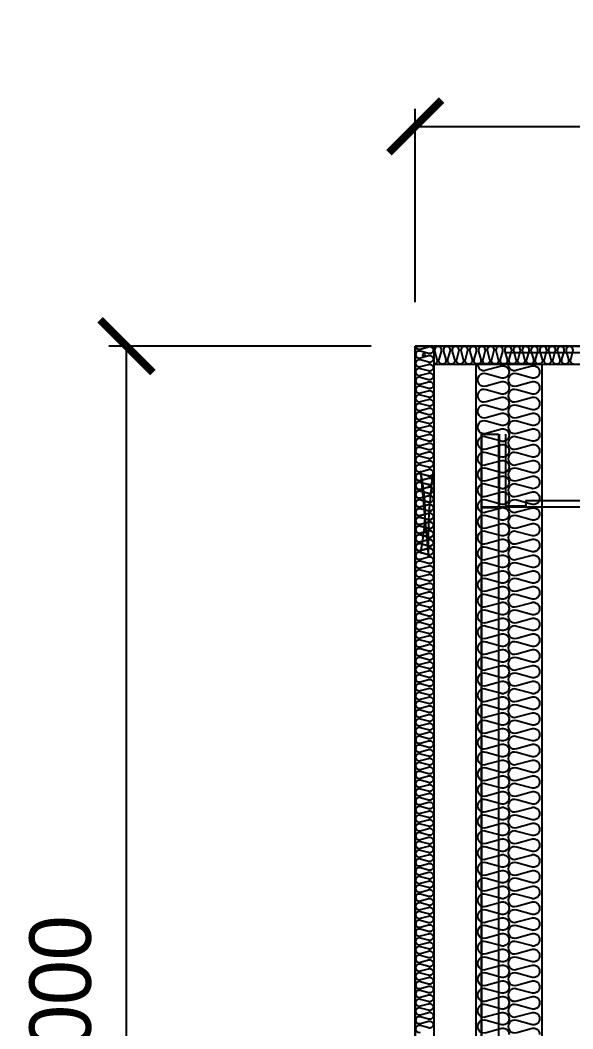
# Model space of a CAD drawing. Header units: millimetres. Extents: x 2911 to 32318, y 2586 to 23381.
# Drawn here: x 6290 to 7548, y 10757 to 13053 of the extents above; entities that cross this region are included whole.
import ezdxf

# ---------------------------------------------------------------- set-up
doc = ezdxf.new("R2010")
doc.units = ezdxf.units.MM
doc.linetypes.add('HIDDEN', pattern=[0.375, 0.25, -0.125])
for name, color, linetype in [('SMS', 220, 'Continuous'), ('냉각탑', 4, 'Continuous'), ('냉각탑_dim', 1, 'Continuous'), ('숨은선', 5, 'HIDDEN')]:
    doc.layers.add(name, color=color, linetype=linetype)
doc.styles.add('HY울릉도L', font='')
doc.styles.get('HY울릉도L').set_extended_font_data('HY울릉도L')
doc.dimstyles.new('성지DIM', dxfattribs={"dimtxt": 3.5, "dimasz": 3, "dimexe": 1, "dimexo": 2.5, "dimgap": 2, "dimtad": 1, "dimdec": 0, "dimzin": 3, "dimdsep": 46, "dimtxsty": 'HY울릉도L', "dimblk": 'ARCHTICK', "dimcen": -2, "dimclrd": 256, "dimclre": 256, "dimclrt": 7, "dimadec": 0, "dimazin": 0, "dimtfac": 1, "dimtdec": 0, "dimtofl": 0, "dimtmove": 0, "dimatfit": 3, "dimfxl": 1, "dimtolj": 1, "dimtzin": 0, "dimlwe": -1, "dimarcsym": 0})

# ---------------------------------------------------------------- blocks, each defined once
blk = doc.blocks.new('_ArchTick')
at = {"color": 0, "linetype": 'ByBlock', "const_width": 0.15}
blk.add_lwpolyline([(-0.5, -0.5), (0.5, 0.5)], dxfattribs=at)
blk = doc.blocks.new('*D674')
at = {"layer": 'Defpoints', "color": 0, "transparency": 16777216}
for p in [(9889.4, 12811.6), (7189.4, 12311.1), (9889.4, 12311.1)]:
    blk.add_point(p, dxfattribs=at)
at = {"layer": '냉각탑_dim', "transparency": 16777216}
for p, q in [((7189.4, 12411.1), (7189.4, 12851.6)), ((9889.4, 12411.1), (9889.4, 12851.6))]:
    blk.add_line(p, q, dxfattribs=at)
at = {"layer": '냉각탑_dim', "lineweight": -2, "transparency": 16777216}
blk.add_line((7189.4, 12811.6), (9889.4, 12811.6), dxfattribs=at)
at = {"layer": '냉각탑_dim', "lineweight": -2, "transparency": 16777216, "xscale": 120, "yscale": 120, "zscale": 120, "rotation": 180}
blk.add_blockref('_ArchTick', (7189.4, 12811.6), dxfattribs=at)
at = {"layer": '냉각탑_dim', "lineweight": -2, "transparency": 16777216, "xscale": 120, "yscale": 120, "zscale": 120}
blk.add_blockref('_ArchTick', (9889.4, 12811.6), dxfattribs=at)
at = {"layer": '냉각탑_dim', "color": 7, "transparency": 16777216, "insert": (8539.4, 12961.6), "char_height": 140, "attachment_point": 5, "style": 'HY울릉도L'}
blk.add_mtext('\\A1;2700', dxfattribs=at)
blk = doc.blocks.new('*D675')
at = {"layer": 'Defpoints', "color": 0, "transparency": 16777216}
for p in [(6532.2, 12311.1), (7189.4, 12311.1), (7189.4, 9311.1)]:
    blk.add_point(p, dxfattribs=at)
at = {"layer": '냉각탑_dim', "transparency": 16777216}
for p, q in [((7089.4, 12311.1), (6492.2, 12311.1)), ((7089.4, 9311.1), (6492.2, 9311.1))]:
    blk.add_line(p, q, dxfattribs=at)
at = {"layer": '냉각탑_dim', "lineweight": -2, "transparency": 16777216}
blk.add_line((6532.2, 9311.1), (6532.2, 12311.1), dxfattribs=at)
at = {"layer": '냉각탑_dim', "lineweight": -2, "transparency": 16777216, "xscale": 120, "yscale": 120, "zscale": 120}
for p, rotation in [((6532.2, 12311.1), 90), ((6532.2, 9311.1), 270)]:
    blk.add_blockref('_ArchTick', p, dxfattribs=dict(at, rotation=rotation))
at = {"layer": '냉각탑_dim', "color": 7, "transparency": 16777216, "insert": (6382.2, 10811.1), "char_height": 140, "attachment_point": 5, "rotation": 90, "style": 'HY울릉도L'}
blk.add_mtext('\\A1;3000', dxfattribs=at)
blk = doc.blocks.new('3')
for p, q in [((9644.4, 12311.1), (7189.4, 12311.1)), ((7189.4, 12311.1), (7189.4, 9311.1)), ((7380.6, 12311.1), (9889.4, 12311.1)), ((7394.7, 12297.1), (9847.4, 12297.1)), ((7327.2, 12271.8), (7477.2, 12271.8)), ((7340.3, 12111.1), (7340.3, 11945.5)), ((7340.3, 12111.1), (7378.7, 12111.1)), ((7378.7, 12111.1), (7378.7, 11945.5)), ((7380.6, 12111.1), (7380.6, 11945.5)), ((7394.7, 12111.1), (7394.7, 11945.5)), ((7340.3, 11945.5), (7378.7, 11945.5)), ((7340.3, 11943.6), (7340.3, 9781.8)), ((7340.3, 11943.6), (7378.7, 11943.6)), ((7378.7, 11943.6), (7378.7, 9781.8)), ((7380.6, 11945.5), (9847.4, 11945.5)), ((7394.7, 11947.4), (7441.5, 11947.4)), ((7441.5, 11959.6), (9847.4, 11959.6)), ((7441.5, 11959.6), (7441.5, 11945.5))]:
    blk.add_line(p, q)
at = {"color": 7}
for p, q in [((7189.4, 12311.1), (9644.4, 12311.1)), ((7189.4, 12311.1), (7189.4, 9311.1)), ((7231.4, 12311.1), (7231.4, 9391.1)), ((9847.4, 12269.1), (7231.4, 12269.1)), ((7327.2, 12271.8), (7327.2, 9311.1)), ((7477.2, 12271.8), (7477.2, 9311.1))]:
    blk.add_line(p, q, dxfattribs=at)
at = {"ltscale": 500}
blk.add_lwpolyline([(7189.4, 12311.1), (9889.1, 12311.1), (9889.1, 9311.1), (7189.4, 9311.1)], close=True, dxfattribs=at)
blk.add_circle((7209.4, 12291.1), 3)
at = {"layer": 'SMS', "color": 5}
for points in [[(7190.4, 12311.1, 0.487644), (7201.1, 12304.6), (7219.4, 12309.6, -0.524856), (7230.2, 12302.1, -0.524856), (7219.4, 12294.7), (7201.1, 12299.6, 1.449198), (7201.1, 12284.7), (7219.4, 12289.6, -0.524856), (7230.2, 12282.2, -0.524856), (7219.4, 12274.7), (7201.1, 12279.7, 1.449198), (7201.1, 12264.7), (7219.4, 12269.7, -0.524856), (7230.2, 12262.2, -0.524856), (7219.4, 12254.8), (7201.1, 12259.7, 1.449198), (7201.1, 12244.8), (7219.4, 12249.7, -0.524856), (7230.2, 12242.3, -0.524856), (7219.4, 12234.8), (7201.1, 12239.8, 1.449198), (7201.1, 12224.8), (7219.4, 12229.8, -0.524856), (7230.2, 12222.3, -0.524856), (7219.4, 12214.9), (7201.1, 12219.8, 1.449198), (7201.1, 12204.9), (7219.4, 12209.8, -0.524856), (7230.2, 12202.4, -0.524856), (7219.4, 12194.9), (7201.1, 12199.9, 1.449198), (7201.1, 12184.9), (7219.4, 12189.9, -0.524856), (7230.2, 12182.4, -0.524856), (7219.4, 12175), (7201.1, 12179.9, 1.449198), (7201.1, 12165), (7219.4, 12169.9, -0.524856), (7230.2, 12162.5, -0.524856), (7219.4, 12155), (7201.1, 12160, 1.449198), (7201.1, 12145), (7219.4, 12150, -0.524856), (7230.2, 12142.5, -0.524856), (7219.4, 12135.1), (7201.1, 12140, 1.449198), (7201.1, 12125.1), (7219.4, 12130, -0.524856), (7230.2, 12122.6, -0.524856), (7219.4, 12115.1), (7201.1, 12120.1, 1.449198), (7201.1, 12105.1), (7219.4, 12110.1, -0.524856), (7230.2, 12102.6, -0.417249), (7222.2, 12094.6)], [(7359.1, 12309.9, 0.446849), (7353.6, 12299.4), (7358.6, 12281.1, -0.524856), (7351.1, 12270.3, -0.524856), (7343.7, 12281.1), (7348.6, 12299.4, 1.449198), (7333.7, 12299.4), (7338.6, 12281.1, -0.524856), (7331.2, 12270.3, -0.524856), (7323.7, 12281.1), (7328.7, 12299.4, 1.449198), (7313.7, 12299.4), (7318.7, 12281.1, -0.524856), (7311.2, 12270.3, -0.524856), (7303.8, 12281.1), (7308.7, 12299.4, 1.449198), (7293.8, 12299.4), (7298.7, 12281.1, -0.524856), (7291.3, 12270.3, -0.524856), (7283.8, 12281.1), (7288.8, 12299.4, 1.449198), (7273.8, 12299.4), (7278.8, 12281.1, -0.524856), (7271.3, 12270.3, -0.524856), (7263.9, 12281.1), (7268.8, 12299.4, 1.449198), (7253.9, 12299.4), (7258.8, 12281.1, -0.524856), (7251.4, 12270.3, -0.524856), (7243.9, 12281.1), (7248.9, 12299.4, 1.449198), (7233.9, 12299.4), (7238.9, 12281.1, -0.524856), (7231.4, 12270.3, -0.002076), (7231.4, 12270.3, -0.002076)], [(7550.6, 12270.3, -0.524856), (7543.2, 12281.1), (7548.1, 12299.4, 1.449198), (7533.2, 12299.4), (7538.1, 12281.1, -0.524856), (7530.7, 12270.3, -0.524856), (7523.2, 12281.1), (7528.2, 12299.4, 1.449198), (7513.2, 12299.4), (7518.2, 12281.1, -0.524856), (7510.7, 12270.3, -0.524856), (7503.3, 12281.1), (7508.2, 12299.4, 1.449198), (7493.3, 12299.4), (7498.2, 12281.1, -0.524856), (7490.8, 12270.3, -0.524856), (7483.3, 12281.1), (7488.3, 12299.4, 1.449198), (7473.3, 12299.4), (7478.3, 12281.1, -0.524856), (7470.8, 12270.3, -0.524856), (7463.4, 12281.1), (7468.3, 12299.4, 1.449198), (7453.4, 12299.4), (7458.3, 12281.1, -0.524856), (7450.9, 12270.3, -0.524856), (7443.4, 12281.1), (7448.4, 12299.4, 1.449198), (7433.4, 12299.4), (7438.4, 12281.1, -0.524856), (7430.9, 12270.3, -0.524856), (7423.5, 12281.1), (7428.4, 12299.4, 1.449198), (7413.5, 12299.4), (7418.4, 12281.1, -0.524856), (7411, 12270.3, -0.524856), (7403.5, 12281.1), (7408.5, 12299.4, 1.449198), (7393.5, 12299.4), (7398.5, 12281.1, -0.524856), (7391, 12270.3, -0.524856), (7383.6, 12281.1), (7388.5, 12299.4, 1.449198), (7373.6, 12299.4), (7378.5, 12281.1, -0.524856), (7371.1, 12270.3, -0.524856), (7363.6, 12281.1), (7368.6, 12299.4, 1.449198), (7353.6, 12299.4), (7358.6, 12281.1, -0.524856), (7351.1, 12270.3, -0.417249), (7343.1, 12278.3)], [(7331.3, 12271.8, 0.560142), (7350.6, 12256.9), (7383.5, 12265.8, -0.524856), (7403, 12252.3, -0.524856), (7383.5, 12238.9), (7350.6, 12247.8, 1.449198), (7350.6, 12220.9), (7383.5, 12229.8, -0.524856), (7403, 12216.4, -0.524856), (7383.5, 12203), (7350.6, 12211.9, 1.449198), (7350.6, 12185), (7383.5, 12193.9, -0.524856), (7403, 12180.5, -0.524856), (7383.5, 12167.1), (7350.6, 12176, 1.449198), (7350.6, 12149.1), (7383.5, 12158, -0.524856), (7403, 12144.6, -0.524856), (7383.5, 12131.2), (7350.6, 12140.1, 1.449198), (7350.6, 12113.2), (7383.5, 12122.1, -0.524856), (7403, 12108.7, -0.524856), (7383.5, 12095.3), (7350.6, 12104.2, 1.449198), (7350.6, 12077.3), (7383.5, 12086.2, -0.524856), (7403, 12072.8, -0.524856), (7383.5, 12059.3), (7350.6, 12068.3, 1.449198), (7350.6, 12041.4), (7383.5, 12050.3, -0.524856), (7403, 12036.9, -0.524856), (7383.5, 12023.4), (7350.6, 12032.3, 1.449198), (7350.6, 12005.5), (7383.5, 12014.4, -0.524856), (7403, 12001, -0.524856), (7383.5, 11987.5), (7350.6, 11996.4, 1.449198), (7350.6, 11969.6), (7383.5, 11978.5, -0.524856), (7403, 11965, -0.524856), (7383.5, 11951.6), (7350.6, 11960.5, 1.449198), (7350.6, 11933.7), (7383.5, 11942.6, -0.524856), (7403, 11929.1, -0.524856), (7383.5, 11915.7), (7350.6, 11924.6, 1.449198), (7350.6, 11897.8), (7383.5, 11906.7, -0.524856), (7403, 11893.2, -0.524856), (7383.5, 11879.8), (7350.6, 11888.7, 1.449198), (7350.6, 11861.8), (7383.5, 11870.7, -0.524856), (7403, 11857.3, -0.417249), (7388.5, 11843)], [(7400.9, 12271.8, 0.560142), (7420.3, 12256.9), (7453.2, 12265.8, -0.524856), (7472.6, 12252.3, -0.524856), (7453.2, 12238.9), (7420.3, 12247.8, 1.449198), (7420.3, 12220.9), (7453.2, 12229.8, -0.524856), (7472.6, 12216.4, -0.524856), (7453.2, 12203), (7420.3, 12211.9, 1.449198), (7420.3, 12185), (7453.2, 12193.9, -0.524856), (7472.6, 12180.5, -0.524856), (7453.2, 12167.1), (7420.3, 12176, 1.449198), (7420.3, 12149.1), (7453.2, 12158, -0.524856), (7472.6, 12144.6, -0.524856), (7453.2, 12131.2), (7420.3, 12140.1, 1.449198), (7420.3, 12113.2), (7453.2, 12122.1, -0.524856), (7472.6, 12108.7, -0.524856), (7453.2, 12095.3), (7420.3, 12104.2, 1.449198), (7420.3, 12077.3), (7453.2, 12086.2, -0.524856), (7472.6, 12072.8, -0.524856), (7453.2, 12059.3), (7420.3, 12068.3, 1.449198), (7420.3, 12041.4), (7453.2, 12050.3, -0.524856), (7472.6, 12036.9, -0.524856), (7453.2, 12023.4), (7420.3, 12032.3, 1.449198), (7420.3, 12005.5), (7453.2, 12014.4, -0.524856), (7472.6, 12001, -0.524856), (7453.2, 11987.5), (7420.3, 11996.4, 1.449198), (7420.3, 11969.6), (7453.2, 11978.5, -0.524856), (7472.6, 11965, -0.524856), (7453.2, 11951.6), (7420.3, 11960.5, 1.449198), (7420.3, 11933.7), (7453.2, 11942.6, -0.524856), (7472.6, 11929.1, -0.524856), (7453.2, 11915.7), (7420.3, 11924.6, 1.449198), (7420.3, 11897.8), (7453.2, 11906.7, -0.524856), (7472.6, 11893.2, -0.524856), (7453.2, 11879.8), (7420.3, 11888.7, 1.449198), (7420.3, 11861.8), (7453.2, 11870.7, -0.524856), (7472.6, 11857.3, -0.417249), (7458.1, 11843)], [(7190.5, 12111.1, 0.468181), (7201.1, 12105.1), (7219.4, 12110.1, -0.524856), (7230.2, 12102.6, -0.524856), (7219.4, 12095.2), (7201.1, 12100.1, 1.449198), (7201.1, 12085.2), (7219.4, 12090.1, -0.524856), (7230.2, 12082.7, -0.524856), (7219.4, 12075.2), (7201.1, 12080.2, 1.449198), (7201.1, 12065.2), (7219.4, 12070.2, -0.524856), (7230.2, 12062.7, -0.524856), (7219.4, 12055.3), (7201.1, 12060.2, 1.449198), (7201.1, 12045.3), (7219.4, 12050.2, -0.524856), (7230.2, 12042.8, -0.524856), (7219.4, 12035.3), (7201.1, 12040.3, 1.449198), (7201.1, 12025.3), (7219.4, 12030.3, -0.524856), (7230.2, 12022.8, -0.524856), (7219.4, 12015.4), (7201.1, 12020.3, 1.449198), (7201.1, 12005.4), (7219.4, 12010.3, -0.524856), (7230.2, 12002.9, -0.524856), (7219.4, 11995.4), (7201.1, 12000.4, 1.449198), (7201.1, 11985.4), (7219.4, 11990.4, -0.524856), (7230.2, 11982.9, -0.524856), (7219.4, 11975.5), (7201.1, 11980.4, 1.449198), (7201.1, 11965.5), (7219.4, 11970.4, -0.524856), (7230.2, 11963, -0.524856), (7219.4, 11955.5), (7201.1, 11960.5, 1.449198), (7201.1, 11945.5), (7219.4, 11950.5, -0.524856), (7230.2, 11943, -0.524856), (7219.4, 11935.6), (7201.1, 11940.5, 1.449198), (7201.1, 11925.6), (7219.4, 11930.5, -0.524856), (7230.2, 11923.1, -0.524856), (7219.4, 11915.6), (7201.1, 11920.6, 1.449198), (7201.1, 11905.6), (7219.4, 11910.6, -0.524856), (7230.2, 11903.1, -0.524856), (7219.4, 11895.7), (7201.1, 11900.6, 1.449198), (7201.1, 11885.7), (7219.4, 11890.6, -0.524856), (7230.2, 11883.2, -0.524856), (7219.4, 11875.7), (7201.1, 11880.7, 1.449198), (7201.1, 11865.7), (7219.4, 11870.7, -0.524856), (7230.2, 11863.2, -0.524856), (7219.4, 11855.8), (7201.1, 11860.7, 1.449198), (7201.1, 11845.8), (7219.4, 11850.7, -0.524856), (7230.2, 11843.3, -0.524856), (7219.4, 11835.8), (7201.1, 11840.8, 0.116847), (7201.1, 12025.8), (7219.4, 11830.8, -0.035756), (7230.2, 12023.3, -0.524856), (7219.4, 12015.9), (7201.1, 12020.8, 1.449198), (7201.1, 12005.9), (7219.4, 12010.8, -0.524856), (7230.2, 12003.4, -0.524856), (7219.4, 11995.9), (7201.1, 12000.9, 1.449198), (7201.1, 11985.9), (7219.4, 11990.9, -0.524856), (7230.2, 11983.4, -0.524856), (7219.4, 11976), (7201.1, 11980.9, 1.449198), (7201.1, 11966), (7219.4, 11970.9, -0.524856), (7230.2, 11963.5, -0.524856), (7219.4, 11956), (7201.1, 11961, 1.449198), (7201.1, 11946), (7219.4, 11951, -0.524856), (7230.2, 11943.5, -0.524856), (7219.4, 11936.1), (7201.1, 11941, 1.449198), (7201.1, 11926.1), (7219.4, 11931, -0.524856), (7230.2, 11923.6, -0.524856), (7219.4, 11916.1), (7201.1, 11921.1, 1.449198), (7201.1, 11906.1), (7219.4, 11911.1, -0.524856), (7230.2, 11903.6, -0.524856), (7219.4, 11896.2), (7201.1, 11901.1, 1.449198), (7201.1, 11886.2), (7219.4, 11891.1, -0.524856), (7230.2, 11883.7, -0.524856), (7219.4, 11876.2), (7201.1, 11881.2, 1.449198), (7201.1, 11866.2), (7219.4, 11871.2, -0.524856), (7230.2, 11863.7, -0.524856), (7219.4, 11856.3), (7201.1, 11861.2, 1.449198), (7201.1, 11846.3), (7219.4, 11851.2, -0.524856), (7230.2, 11843.8, -0.524856), (7219.4, 11836.3), (7201.1, 11841.3, 1.449198), (7201.1, 11826.3), (7219.4, 11831.3, -0.524856), (7230.2, 11823.8, -0.524856), (7219.4, 11816.4), (7201.1, 11821.3, 1.449198), (7201.1, 11806.4), (7219.4, 11811.3, -0.524856), (7230.2, 11803.9, -0.524856), (7219.4, 11796.4), (7201.1, 11801.4, 1.449198), (7201.1, 11786.4), (7219.4, 11791.4, -0.524856), (7230.2, 11783.9, -0.524856), (7219.4, 11776.5), (7201.1, 11781.4, 1.449198), (7201.1, 11766.5), (7219.4, 11771.4, -0.524856), (7230.2, 11764, -0.524856), (7219.4, 11756.5), (7201.1, 11761.5, 1.449198), (7201.1, 11746.5), (7219.4, 11751.5, -0.524856), (7230.2, 11744, -0.417249), (7222.2, 11736)], [(7331.6, 11871.7, 0.446849), (7350.6, 11861.8), (7383.5, 11870.7, -0.524856), (7403, 11857.3, -0.524856), (7383.5, 11843.9), (7350.6, 11852.8, 1.449198), (7350.6, 11825.9), (7383.5, 11834.8, -0.524856), (7403, 11821.4, -0.524856), (7383.5, 11808), (7350.6, 11816.9, 1.449198), (7350.6, 11790), (7383.5, 11798.9, -0.524856), (7403, 11785.5, -0.524856), (7383.5, 11772.1), (7350.6, 11781, 1.449198), (7350.6, 11754.1), (7383.5, 11763, -0.524856), (7403, 11749.6, -0.524856), (7383.5, 11736.2), (7350.6, 11745.1, 1.449198), (7350.6, 11718.2), (7383.5, 11727.1, -0.524856), (7403, 11713.7, -0.524856), (7383.5, 11700.2), (7350.6, 11709.2, 1.449198), (7350.6, 11682.3), (7383.5, 11691.2, -0.524856), (7403, 11677.8, -0.524856), (7383.5, 11664.3), (7350.6, 11673.2, 1.449198), (7350.6, 11646.4), (7383.5, 11655.3, -0.524856), (7403, 11641.9, -0.524856), (7383.5, 11628.4), (7350.6, 11637.3, 1.449198), (7350.6, 11610.5), (7383.5, 11619.4, -0.524856), (7403, 11605.9, -0.524856), (7383.5, 11592.5), (7350.6, 11601.4, 1.449198), (7350.6, 11574.6), (7383.5, 11583.5, -0.524856), (7403, 11570, -0.524856), (7383.5, 11556.6), (7350.6, 11565.5, 1.449198), (7350.6, 11538.7), (7383.5, 11547.6, -0.524856), (7403, 11534.1, -0.524856), (7383.5, 11520.7), (7350.6, 11529.6, 1.449198), (7350.6, 11502.7), (7383.5, 11511.6, -0.524856), (7403, 11498.2, -0.524856), (7383.5, 11484.8), (7350.6, 11493.7, 1.449198), (7350.6, 11466.8), (7383.5, 11475.7, -0.524856), (7403, 11462.3, -0.524856), (7383.5, 11448.9), (7350.6, 11457.8, 1.449198), (7350.6, 11430.9), (7383.5, 11439.8, -0.524856), (7403, 11426.4, -0.524856), (7383.5, 11413), (7350.6, 11421.9, 1.449198), (7350.6, 11395), (7383.5, 11403.9, -0.524856), (7403, 11390.5, -0.524856), (7383.5, 11377.1), (7350.6, 11386, 1.449198), (7350.6, 11359.1), (7383.5, 11368, -0.524856), (7403, 11354.6, -0.524856), (7383.5, 11341.1), (7350.6, 11350.1, 1.449198), (7350.6, 11323.2), (7383.5, 11332.1, -0.524856), (7403, 11318.7, -0.524856), (7383.5, 11305.2), (7350.6, 11314.1, 1.449198), (7350.6, 11287.3), (7383.5, 11296.2, -0.524856), (7403, 11282.8, -0.524856), (7383.5, 11269.3), (7350.6, 11278.2, 1.449198), (7350.6, 11251.4), (7383.5, 11260.3, -0.524856), (7403, 11246.8, -0.524856), (7383.5, 11233.4), (7350.6, 11242.3, 1.449198), (7350.6, 11215.5), (7383.5, 11224.4, -0.524856), (7403, 11210.9, -0.524856), (7383.5, 11197.5), (7350.6, 11206.4, 1.449198), (7350.6, 11179.6), (7383.5, 11188.5, -0.524856), (7403, 11175, -0.524856), (7383.5, 11161.6), (7350.6, 11170.5, 1.449198), (7350.6, 11143.6), (7383.5, 11152.5, -0.524856), (7403, 11139.1, -0.524856), (7383.5, 11125.7), (7350.6, 11134.6, 1.449198), (7350.6, 11107.7), (7383.5, 11116.6, -0.524856), (7403, 11103.2, -0.524856), (7383.5, 11089.8), (7350.6, 11098.7, 1.449198), (7350.6, 11071.8), (7383.5, 11080.7, -0.524856), (7403, 11067.3, -0.524856), (7383.5, 11053.9), (7350.6, 11062.8, 1.449198), (7350.6, 11035.9), (7383.5, 11044.8, -0.524856), (7403, 11031.4, -0.524856), (7383.5, 11018), (7350.6, 11026.9, 1.449198), (7350.6, 11000), (7383.5, 11008.9, -0.524856), (7403, 10995.5, -0.524856), (7383.5, 10982), (7350.6, 10991, 1.449198), (7350.6, 10964.1), (7383.5, 10973, -0.524856), (7403, 10959.6, -0.524856), (7383.5, 10946.1), (7350.6, 10955, 1.449198), (7350.6, 10928.2), (7383.5, 10937.1, -0.524856), (7403, 10923.7, -0.524856), (7383.5, 10910.2), (7350.6, 10919.1, 1.449198), (7350.6, 10892.3), (7383.5, 10901.2, -0.524856), (7403, 10887.7, -0.524856), (7383.5, 10874.3), (7350.6, 10883.2, 1.449198), (7350.6, 10856.4), (7383.5, 10865.3, -0.524856), (7403, 10851.8, -0.524856), (7383.5, 10838.4), (7350.6, 10847.3, 1.449198), (7350.6, 10820.5), (7383.5, 10829.4, -0.524856), (7403, 10815.9, -0.417249), (7388.5, 10801.6)], [(7401.3, 11871.7, 0.446849), (7420.3, 11861.8), (7453.2, 11870.7, -0.524856), (7472.6, 11857.3, -0.524856), (7453.2, 11843.9), (7420.3, 11852.8, 1.449198), (7420.3, 11825.9), (7453.2, 11834.8, -0.524856), (7472.6, 11821.4, -0.524856), (7453.2, 11808), (7420.3, 11816.9, 1.449198), (7420.3, 11790), (7453.2, 11798.9, -0.524856), (7472.6, 11785.5, -0.524856), (7453.2, 11772.1), (7420.3, 11781, 1.449198), (7420.3, 11754.1), (7453.2, 11763, -0.524856), (7472.6, 11749.6, -0.524856), (7453.2, 11736.2), (7420.3, 11745.1, 1.449198), (7420.3, 11718.2), (7453.2, 11727.1, -0.524856), (7472.6, 11713.7, -0.524856), (7453.2, 11700.2), (7420.3, 11709.2, 1.449198), (7420.3, 11682.3), (7453.2, 11691.2, -0.524856), (7472.6, 11677.8, -0.524856), (7453.2, 11664.3), (7420.3, 11673.2, 1.449198), (7420.3, 11646.4), (7453.2, 11655.3, -0.524856), (7472.6, 11641.9, -0.524856), (7453.2, 11628.4), (7420.3, 11637.3, 1.449198), (7420.3, 11610.5), (7453.2, 11619.4, -0.524856), (7472.6, 11605.9, -0.524856), (7453.2, 11592.5), (7420.3, 11601.4, 1.449198), (7420.3, 11574.6), (7453.2, 11583.5, -0.524856), (7472.6, 11570, -0.524856), (7453.2, 11556.6), (7420.3, 11565.5, 1.449198), (7420.3, 11538.7), (7453.2, 11547.6, -0.524856), (7472.6, 11534.1, -0.524856), (7453.2, 11520.7), (7420.3, 11529.6, 1.449198), (7420.3, 11502.7), (7453.2, 11511.6, -0.524856), (7472.6, 11498.2, -0.524856), (7453.2, 11484.8), (7420.3, 11493.7, 1.449198), (7420.3, 11466.8), (7453.2, 11475.7, -0.524856), (7472.6, 11462.3, -0.524856), (7453.2, 11448.9), (7420.3, 11457.8, 1.449198), (7420.3, 11430.9), (7453.2, 11439.8, -0.524856), (7472.6, 11426.4, -0.524856), (7453.2, 11413), (7420.3, 11421.9, 1.449198), (7420.3, 11395), (7453.2, 11403.9, -0.524856), (7472.6, 11390.5, -0.524856), (7453.2, 11377.1), (7420.3, 11386, 1.449198), (7420.3, 11359.1), (7453.2, 11368, -0.524856), (7472.6, 11354.6, -0.524856), (7453.2, 11341.1), (7420.3, 11350.1, 1.449198), (7420.3, 11323.2), (7453.2, 11332.1, -0.524856), (7472.6, 11318.7, -0.524856), (7453.2, 11305.2), (7420.3, 11314.1, 1.449198), (7420.3, 11287.3), (7453.2, 11296.2, -0.524856), (7472.6, 11282.8, -0.524856), (7453.2, 11269.3), (7420.3, 11278.2, 1.449198), (7420.3, 11251.4), (7453.2, 11260.3, -0.524856), (7472.6, 11246.8, -0.524856), (7453.2, 11233.4), (7420.3, 11242.3, 1.449198), (7420.3, 11215.5), (7453.2, 11224.4, -0.524856), (7472.6, 11210.9, -0.524856), (7453.2, 11197.5), (7420.3, 11206.4, 1.449198), (7420.3, 11179.6), (7453.2, 11188.5, -0.524856), (7472.6, 11175, -0.524856), (7453.2, 11161.6), (7420.3, 11170.5, 1.449198), (7420.3, 11143.6), (7453.2, 11152.5, -0.524856), (7472.6, 11139.1, -0.524856), (7453.2, 11125.7), (7420.3, 11134.6, 1.449198), (7420.3, 11107.7), (7453.2, 11116.6, -0.524856), (7472.6, 11103.2, -0.524856), (7453.2, 11089.8), (7420.3, 11098.7, 1.449198), (7420.3, 11071.8), (7453.2, 11080.7, -0.524856), (7472.6, 11067.3, -0.524856), (7453.2, 11053.9), (7420.3, 11062.8, 1.449198), (7420.3, 11035.9), (7453.2, 11044.8, -0.524856), (7472.6, 11031.4, -0.524856), (7453.2, 11018), (7420.3, 11026.9, 1.449198), (7420.3, 11000), (7453.2, 11008.9, -0.524856), (7472.6, 10995.5, -0.524856), (7453.2, 10982), (7420.3, 10991, 1.449198), (7420.3, 10964.1), (7453.2, 10973, -0.524856), (7472.6, 10959.6, -0.524856), (7453.2, 10946.1), (7420.3, 10955, 1.449198), (7420.3, 10928.2), (7453.2, 10937.1, -0.524856), (7472.6, 10923.7, -0.524856), (7453.2, 10910.2), (7420.3, 10919.1, 1.449198), (7420.3, 10892.3), (7453.2, 10901.2, -0.524856), (7472.6, 10887.7, -0.524856), (7453.2, 10874.3), (7420.3, 10883.2, 1.449198), (7420.3, 10856.4), (7453.2, 10865.3, -0.524856), (7472.6, 10851.8, -0.524856), (7453.2, 10838.4), (7420.3, 10847.3, 1.449198), (7420.3, 10820.5), (7453.2, 10829.4, -0.524856), (7472.6, 10815.9, -0.417249), (7458.1, 10801.6)], [(7190.6, 11752, 0.446849), (7201.1, 11746.5), (7219.4, 11751.5, -0.524856), (7230.2, 11744, -0.524856), (7219.4, 11736.6), (7201.1, 11741.5, 1.449198), (7201.1, 11726.6), (7219.4, 11731.5, -0.524856), (7230.2, 11724.1, -0.524856), (7219.4, 11716.6), (7201.1, 11721.6, 1.449198), (7201.1, 11706.6), (7219.4, 11711.6, -0.524856), (7230.2, 11704.1, -0.524856), (7219.4, 11696.7), (7201.1, 11701.6, 1.449198), (7201.1, 11686.7), (7219.4, 11691.6, -0.524856), (7230.2, 11684.2, -0.524856), (7219.4, 11676.7), (7201.1, 11681.7, 1.449198), (7201.1, 11666.7), (7219.4, 11671.7, -0.524856), (7230.2, 11664.2, -0.524856), (7219.4, 11656.8), (7201.1, 11661.7, 1.449198), (7201.1, 11646.8), (7219.4, 11651.7, -0.524856), (7230.2, 11644.3, -0.524856), (7219.4, 11636.8), (7201.1, 11641.8, 1.449198), (7201.1, 11626.8), (7219.4, 11631.8, -0.524856), (7230.2, 11624.3, -0.524856), (7219.4, 11616.9), (7201.1, 11621.8, 1.449198), (7201.1, 11606.9), (7219.4, 11611.8, -0.524856), (7230.2, 11604.4, -0.524856), (7219.4, 11596.9), (7201.1, 11601.9, 1.449198), (7201.1, 11586.9), (7219.4, 11591.9, -0.524856), (7230.2, 11584.4, -0.524856), (7219.4, 11577), (7201.1, 11581.9, 1.449198), (7201.1, 11567), (7219.4, 11571.9, -0.524856), (7230.2, 11564.5, -0.524856), (7219.4, 11557), (7201.1, 11562, 1.449198), (7201.1, 11547), (7219.4, 11552, -0.524856), (7230.2, 11544.5, -0.524856), (7219.4, 11537.1), (7201.1, 11542, 1.449198), (7201.1, 11527.1), (7219.4, 11532, -0.524856), (7230.2, 11524.6, -0.524856), (7219.4, 11517.1), (7201.1, 11522.1, 1.449198), (7201.1, 11507.1), (7219.4, 11512.1, -0.524856), (7230.2, 11504.6, -0.524856), (7219.4, 11497.2), (7201.1, 11502.1, 1.449198), (7201.1, 11487.2), (7219.4, 11492.1, -0.524856), (7230.2, 11484.7, -0.524856), (7219.4, 11477.2), (7201.1, 11482.2, 1.449198), (7201.1, 11467.2), (7219.4, 11472.2, -0.524856), (7230.2, 11464.7, -0.524856), (7219.4, 11457.3), (7201.1, 11462.2, 1.449198), (7201.1, 11447.3), (7219.4, 11452.2, -0.524856), (7230.2, 11444.8, -0.524856), (7219.4, 11437.3), (7201.1, 11442.3, 1.449198), (7201.1, 11427.3), (7219.4, 11432.3, -0.524856), (7230.2, 11424.8, -0.524856), (7219.4, 11417.4), (7201.1, 11422.3, 1.449198), (7201.1, 11407.4), (7219.4, 11412.3, -0.524856), (7230.2, 11404.9, -0.524856), (7219.4, 11397.4), (7201.1, 11402.4, 1.449198), (7201.1, 11387.4), (7219.4, 11392.4, -0.524856), (7230.2, 11384.9, -0.524856), (7219.4, 11377.5), (7201.1, 11382.4, 1.449198), (7201.1, 11367.5), (7219.4, 11372.4, -0.524856), (7230.2, 11365, -0.524856), (7219.4, 11357.5), (7201.1, 11362.5, 1.449198), (7201.1, 11347.5), (7219.4, 11352.5, -0.524856), (7230.2, 11345, -0.524856), (7219.4, 11337.6), (7201.1, 11342.5, 1.449198), (7201.1, 11327.6), (7219.4, 11332.5, -0.524856), (7230.2, 11325.1, -0.524856), (7219.4, 11317.6), (7201.1, 11322.6, 1.449198), (7201.1, 11307.6), (7219.4, 11312.6, -0.524856), (7230.2, 11305.1, -0.524856), (7219.4, 11297.7), (7201.1, 11302.6, 1.449198), (7201.1, 11287.7), (7219.4, 11292.6, -0.524856), (7230.2, 11285.2, -0.524856), (7219.4, 11277.7), (7201.1, 11282.7, 1.449198), (7201.1, 11267.7), (7219.4, 11272.7, -0.524856), (7230.2, 11265.2, -0.524856), (7219.4, 11257.8), (7201.1, 11262.7, 1.449198), (7201.1, 11247.8), (7219.4, 11252.7, -0.524856), (7230.2, 11245.3, -0.524856), (7219.4, 11237.8), (7201.1, 11242.8, 1.449198), (7201.1, 11227.8), (7219.4, 11232.8, -0.524856), (7230.2, 11225.3, -0.524856), (7219.4, 11217.9), (7201.1, 11222.8, 1.449198), (7201.1, 11207.9), (7219.4, 11212.8, -0.524856), (7230.2, 11205.4, -0.524856), (7219.4, 11197.9), (7201.1, 11202.9, 1.449198), (7201.1, 11187.9), (7219.4, 11192.9, -0.524856), (7230.2, 11185.4, -0.524856), (7219.4, 11178), (7201.1, 11182.9, 1.449198), (7201.1, 11168), (7219.4, 11172.9, -0.524856), (7230.2, 11165.5, -0.417249), (7222.2, 11157.5)], [(7190.6, 11173.4, 0.446849), (7201.1, 11168), (7219.4, 11172.9, -0.524856), (7230.2, 11165.5, -0.524856), (7219.4, 11158), (7201.1, 11163, 1.449198), (7201.1, 11148), (7219.4, 11153, -0.524856), (7230.2, 11145.5, -0.524856), (7219.4, 11138.1), (7201.1, 11143, 1.449198), (7201.1, 11128.1), (7219.4, 11133, -0.524856), (7230.2, 11125.6, -0.524856), (7219.4, 11118.1), (7201.1, 11123.1, 1.449198), (7201.1, 11108.1), (7219.4, 11113.1, -0.524856), (7230.2, 11105.6, -0.524856), (7219.4, 11098.2), (7201.1, 11103.1, 1.449198), (7201.1, 11088.2), (7219.4, 11093.1, -0.524856), (7230.2, 11085.7, -0.524856), (7219.4, 11078.2), (7201.1, 11083.2, 1.449198), (7201.1, 11068.2), (7219.4, 11073.2, -0.524856), (7230.2, 11065.7, -0.524856), (7219.4, 11058.3), (7201.1, 11063.2, 1.449198), (7201.1, 11048.3), (7219.4, 11053.2, -0.524856), (7230.2, 11045.8, -0.524856), (7219.4, 11038.3), (7201.1, 11043.3, 1.449198), (7201.1, 11028.3), (7219.4, 11033.3, -0.524856), (7230.2, 11025.8, -0.524856), (7219.4, 11018.4), (7201.1, 11023.3, 1.449198), (7201.1, 11008.4), (7219.4, 11013.3, -0.524856), (7230.2, 11005.9, -0.524856), (7219.4, 10998.4), (7201.1, 11003.4, 1.449198), (7201.1, 10988.4), (7219.4, 10993.4, -0.524856), (7230.2, 10985.9, -0.524856), (7219.4, 10978.5), (7201.1, 10983.4, 1.449198), (7201.1, 10968.5), (7219.4, 10973.4, -0.524856), (7230.2, 10966, -0.524856), (7219.4, 10958.5), (7201.1, 10963.5, 1.449198), (7201.1, 10948.5), (7219.4, 10953.5, -0.524856), (7230.2, 10946, -0.524856), (7219.4, 10938.6), (7201.1, 10943.5, 1.449198), (7201.1, 10928.6), (7219.4, 10933.5, -0.524856), (7230.2, 10926.1, -0.524856), (7219.4, 10918.6), (7201.1, 10923.6, 1.449198), (7201.1, 10908.6), (7219.4, 10913.6, -0.524856), (7230.2, 10906.1, -0.524856), (7219.4, 10898.7), (7201.1, 10903.6, 1.449198), (7201.1, 10888.7), (7219.4, 10893.6, -0.524856), (7230.2, 10886.2, -0.524856), (7219.4, 10878.7), (7201.1, 10883.7, 1.449198), (7201.1, 10868.7), (7219.4, 10873.7, -0.524856), (7230.2, 10866.2, -0.524856), (7219.4, 10858.8), (7201.1, 10863.7, 1.449198), (7201.1, 10848.8), (7219.4, 10853.7, -0.524856), (7230.2, 10846.3, -0.524856), (7219.4, 10838.8), (7201.1, 10843.8, 1.449198), (7201.1, 10828.8), (7219.4, 10833.8, -0.524856), (7230.2, 10826.3, -0.524856), (7219.4, 10818.9), (7201.1, 10823.8, 1.449198), (7201.1, 10808.9), (7219.4, 10813.8, -0.524856), (7230.2, 10806.4, -0.524856), (7219.4, 10798.9), (7201.1, 10803.9, 1.449198), (7201.1, 10788.9), (7219.4, 10793.9, -0.524856), (7230.2, 10786.4, -0.524856), (7219.4, 10779), (7201.1, 10783.9, 1.449198), (7201.1, 10769), (7219.4, 10773.9, -0.524856), (7230.2, 10766.5, -0.524856), (7219.4, 10759), (7201.1, 10764, 1.449198), (7201.1, 10749)], [(7331.6, 10830.3, 0.446849), (7350.6, 10820.5), (7383.5, 10829.4, -0.524856), (7403, 10815.9, -0.524856), (7383.5, 10802.5), (7350.6, 10811.4, 1.449198), (7350.6, 10784.5), (7383.5, 10793.4, -0.524856), (7403, 10780, -0.524856), (7383.5, 10766.6), (7350.6, 10775.5, 1.449198), (7350.6, 10748.6), (7383.5, 10757.5, -0.524856), (7403, 10744.1, -0.524856)], [(7401.3, 10830.3, 0.446849), (7420.3, 10820.5), (7453.2, 10829.4, -0.524856), (7472.6, 10815.9, -0.524856), (7453.2, 10802.5), (7420.3, 10811.4, 1.449198), (7420.3, 10784.5), (7453.2, 10793.4, -0.524856), (7472.6, 10780, -0.524856), (7453.2, 10766.6), (7420.3, 10775.5, 1.449198), (7420.3, 10748.6), (7453.2, 10757.5, -0.524856), (7472.6, 10744.1, -0.524856)]]:
    blk.add_lwpolyline(points, format="xyb", dxfattribs=at)
at = {"layer": '냉각탑', "color": 6, "linetype": 'HIDDEN'}
blk.add_line((7340.3, 9311.1), (7340.3, 12111.1), dxfattribs=at)
at = {"layer": '냉각탑', "ltscale": 30}
blk.add_line((7340.3, 9311.1), (7340.3, 12111.1), dxfattribs=at)
at = {"layer": '숨은선', "ltscale": 4}
blk.add_lwpolyline([(7269.5, 12271.1, -0.005236), (7269.3, 12271.1, -0.005236)], format="xyb", dxfattribs=at)

msp = doc.modelspace()

# ---------------------------------------------------------------- block references
msp.add_blockref('3', (0, 0))

# ---------------------------------------------------------------- dimensions: what is measured, and where the dimension line sits
at = {"layer": '냉각탑_dim'}
dim = msp.add_linear_dim(base=(9889.4, 12811.6), p1=(7189.4, 12311.1), p2=(9889.4, 12311.1), dimstyle='성지DIM', override={"dimscale": 40}, dxfattribs=at)
dim.commit()
dim.dimension.update_dxf_attribs({"geometry": '*D674', "text_midpoint": (8539.4, 12961.6)})
dim = msp.add_linear_dim(base=(6532.2, 12311.1), p1=(7189.4, 9311.1), p2=(7189.4, 12311.1), angle=90, dimstyle='성지DIM', override={"dimscale": 40}, dxfattribs=at)
dim.commit()
dim.dimension.update_dxf_attribs({"geometry": '*D675', "text_midpoint": (6382.2, 10811.1)})

doc.saveas('drawing.dxf')
